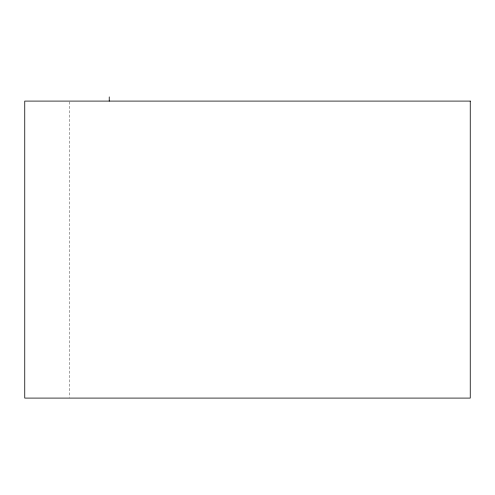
<?xml version="1.0" encoding="UTF-8"?>
<svg xmlns="http://www.w3.org/2000/svg" width="495" height="495" viewBox="0 0 495 495"><rect width="100%" height="100%" fill="white"/><g stroke="black" fill="none" stroke-linecap="round" stroke-linejoin="round"><path stroke-width="0.37" stroke-dasharray="2.48 1.86" d="M69.3 101.865L69.3 397.318"/><path stroke-width="0.74" d="M109.234 96.909L109.234 101.091M470.25 101.091L24.75 101.091L24.75 398.091L470.25 398.091L470.25 101.091"/></g></svg>
